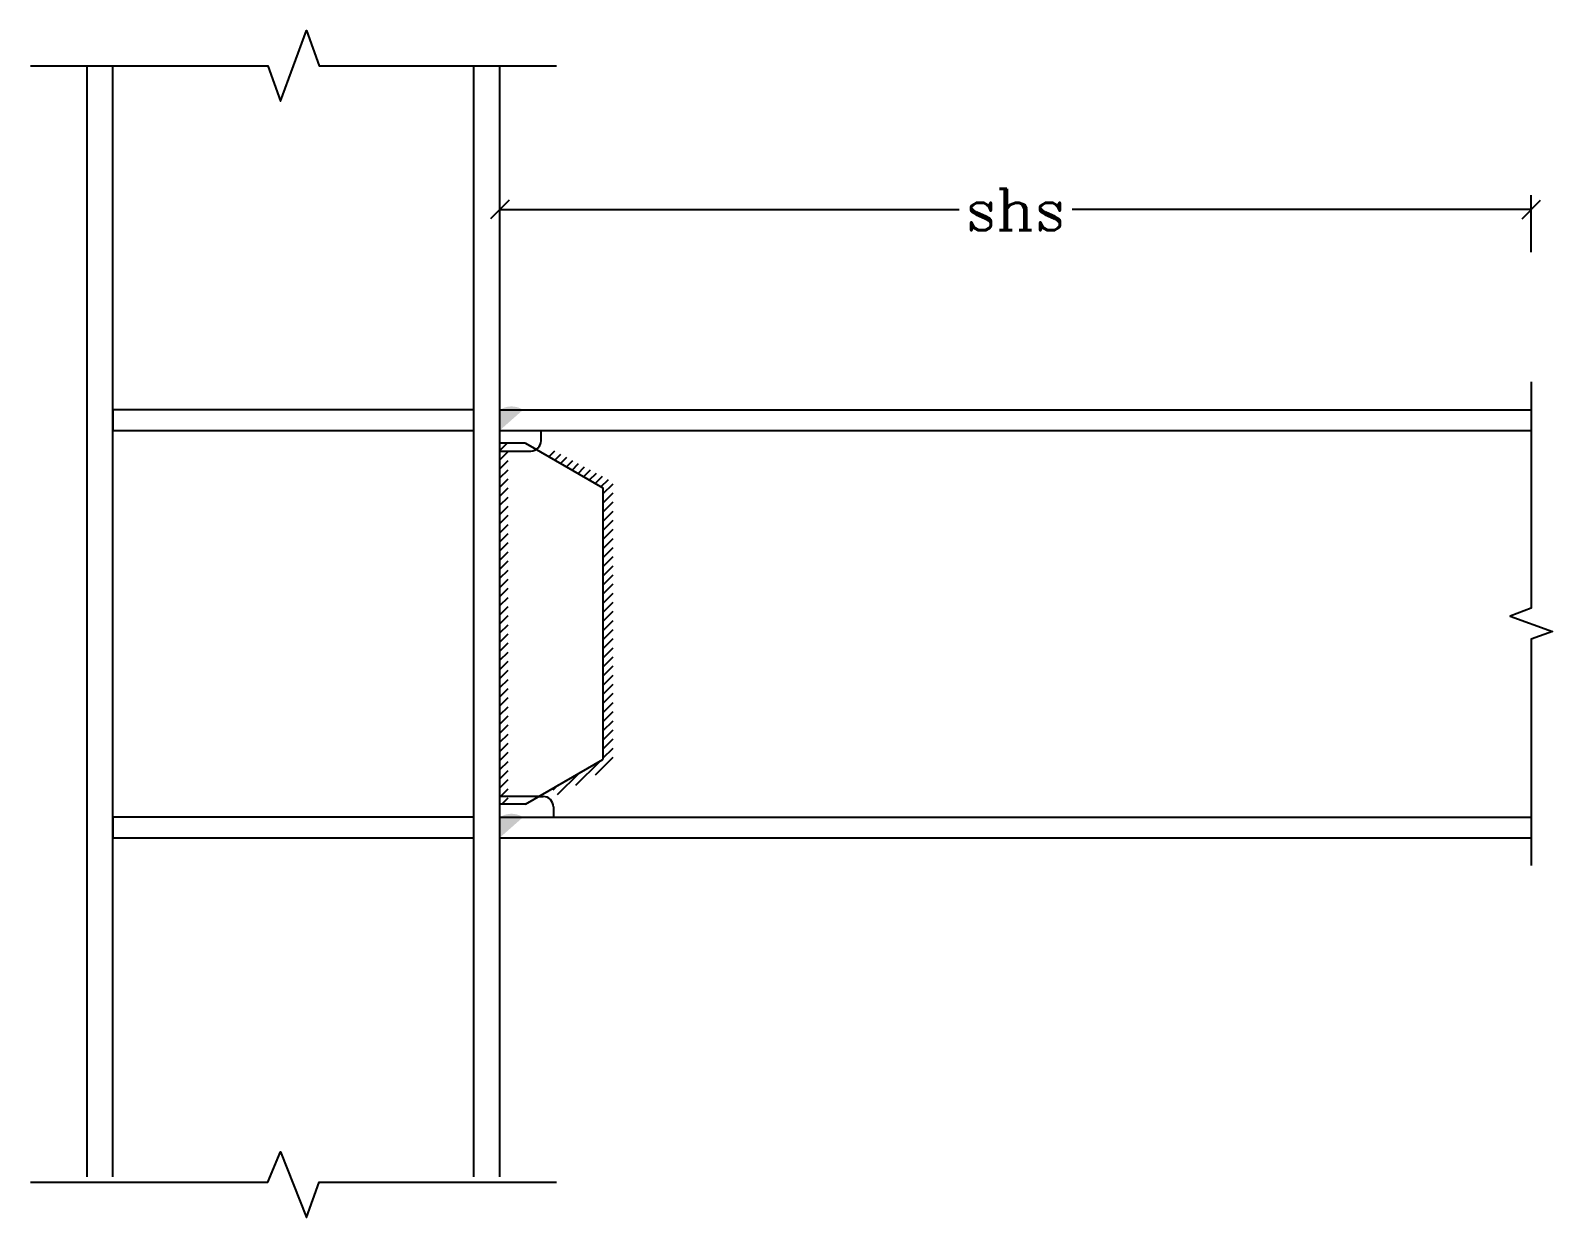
# Model space of a CAD drawing. Header units: millimetres. Extents: x 160 to 329, y 9 to 54.
# Drawn here: x 159.69 to 167.07, y 23.11 to 28.87 of the extents above; entities that cross this region are included whole.
import ezdxf

# ---------------------------------------------------------------- set-up
doc = ezdxf.new("R2010")
doc.units = ezdxf.units.MM
doc.header["$LTSCALE"] = 20
doc.linetypes.add('HIDDEN2', pattern=[4.7625, 3.175, -1.5875])
doc.layers.get('Defpoints').update_dxf_attribs({"color": 255})
for name, color, linetype in [('1', 1, 'Continuous'), ('2', 2, 'Continuous'), ('3', 3, 'Continuous'), ('Columns', 2, 'Continuous'), ('DIM', 7, 'Continuous'), ('Weld', 9, 'Continuous')]:
    doc.layers.add(name, color=color, linetype=linetype)
doc.styles.add('romand', font='romanc9.shx', dxfattribs={"bigfont": 'fars.shx'})
doc.dimstyles.new('Dim-1.10(mm)', dxfattribs={"dimtxt": 0.2, "dimasz": 0.09, "dimexe": 0.07, "dimexo": 0.15, "dimgap": 0.05, "dimtad": 0, "dimdec": 0, "dimlfac": 100, "dimzin": 9, "dimdsep": 46, "dimtxsty": 'romand', "dimblk": 'OBLIQUE', "dimcen": 0.05, "dimclrd": 256, "dimclre": 256, "dimclrt": 2, "dimadec": 1, "dimazin": 0, "dimtfac": 1, "dimtdec": 0, "dimtofl": 0, "dimtmove": 2, "dimatfit": 3, "dimfxl": 0.07, "dimtolj": 1, "dimtzin": 0, "dimarcsym": 0})

# ---------------------------------------------------------------- blocks, each defined once
blk = doc.blocks.new('_Oblique')
at = {"color": 0, "linetype": 'ByBlock', "lineweight": -2}
blk.add_line((-0.5, -0.5), (0.5, 0.5), dxfattribs=at)
blk = doc.blocks.new('*D180')
at = {"layer": 'Defpoints', "color": 0, "transparency": 16777216}
for p in [(161.9648, 27.9983), (161.9648, 27.7116), (166.9648, 27.6412)]:
    blk.add_point(p, dxfattribs=at)
at = {"layer": 'DIM', "lineweight": -2, "transparency": 16777216}
for p, q in [((161.9648, 27.8616), (161.9648, 28.0683)), ((166.9648, 27.7912), (166.9648, 28.0683)), ((161.9648, 27.9983), (164.191, 27.9983)), ((166.9648, 27.9983), (164.7386, 27.9983))]:
    blk.add_line(p, q, dxfattribs=at)
at = {"layer": 'DIM', "lineweight": -2, "transparency": 16777216, "xscale": 0.09, "yscale": 0.09, "zscale": 0.09, "rotation": 180}
blk.add_blockref('_Oblique', (161.9648, 27.9983), dxfattribs=at)
at = {"layer": 'DIM', "lineweight": -2, "transparency": 16777216, "xscale": 0.09, "yscale": 0.09, "zscale": 0.09}
blk.add_blockref('_Oblique', (166.9648, 27.9983), dxfattribs=at)
at = {"layer": 'DIM', "color": 2, "transparency": 16777216, "insert": (164.4648, 27.9983), "char_height": 0.2, "attachment_point": 5, "style": 'romand'}
blk.add_mtext('\\A1;shs', dxfattribs=at)

msp = doc.modelspace()

# ---------------------------------------------------------------- hatches: boundary and pattern name
at = {"layer": 'Weld'}
h = msp.add_hatch(color=256, dxfattribs=at)
edge = h.paths.add_edge_path()
edge.add_line((161.9648, 27.0277), (161.9648, 26.9277))
edge.add_line((161.9648, 26.9277), (162.0781, 27.0277))
edge.add_arc((162.0215, 26.9365), 0.1074, 58.14537, 121.85463)
h = msp.add_hatch(dxfattribs=at)
h.set_pattern_fill('ANSI31', color=256, scale=0.25, style=0)
h.set_pattern_definition([(45, (-568.347222, -173.726963), (-0.0220970869, 0.0220970869), [])])
h.paths.add_polyline_path([(162.0048, 26.8652), (161.9648, 26.8652), (161.9648, 25.1152), (162.0048, 25.1152)])
h = msp.add_hatch(dxfattribs=at)
h.set_pattern_fill('ANSI31', color=256, scale=0.25)
h.set_pattern_definition([(45, (995.209537, 261.637856), (-0.0220970869, 0.0220970869), [])])
h.paths.add_polyline_path([(162.2223, 26.8328), (162.1908, 26.8034), (162.4648, 26.6487), (162.4648, 25.3317), (162.2164, 25.191), (162.2467, 25.1607), (162.5148, 25.3029), (162.5148, 26.6776)])
h = msp.add_hatch(color=256, dxfattribs=at)
edge = h.paths.add_edge_path()
edge.add_line((161.9648, 25.0527), (161.9648, 24.9527))
edge.add_line((161.9648, 24.9527), (162.0781, 25.0527))
edge.add_arc((162.0215, 24.9615), 0.1074, 58.14537, 121.85463)

# ---------------------------------------------------------------- linework, layer by layer
at = {"layer": '1', "linetype": 'Continuous'}
for points in [[(159.6898, 28.6952), (160.8398, 28.6952), (160.9023, 28.5235), (161.0273, 28.8669), (161.0898, 28.6952), (162.2398, 28.6952)], [(159.6898, 23.2828), (160.8398, 23.2828), (160.9023, 23.4295), (161.0273, 23.111), (161.0898, 23.2828), (162.2398, 23.2828)]]:
    msp.add_lwpolyline(points, dxfattribs=at)
at = {"layer": '1', "linetype": 'Continuous', "ltscale": 100}
msp.add_lwpolyline([(166.9648, 27.1627), (166.9648, 26.0652), (166.8618, 26.0277), (167.0678, 25.9527), (166.9648, 25.9152), (166.9648, 24.8177)], dxfattribs=at)
at = {"layer": '2'}
for p, q in [((161.9648, 27.0277), (166.9648, 27.0277)), ((161.9648, 26.9277), (166.9648, 26.9277)), ((162.0248, 26.9277), (162.4275, 26.9277)), ((162.1648, 26.8777), (162.1648, 26.9277)), ((161.9648, 25.1527), (161.9648, 26.8277)), ((162.1548, 25.1527), (162.1748, 25.1527)), ((162.2248, 25.1027), (162.2248, 25.0527)), ((161.9648, 25.0527), (166.9648, 25.0527)), ((161.9648, 24.9527), (166.9648, 24.9527))]:
    msp.add_line(p, q, dxfattribs=at)
at = {"layer": '2', "linetype": 'HIDDEN2'}
for p, q in [((161.9648, 26.8277), (162.1148, 26.8277)), ((162.1548, 25.1527), (161.9648, 25.1527))]:
    msp.add_line(p, q, dxfattribs=at)
at = {"layer": '2'}
for centre, start, end in [((162.1148, 26.8777), 270, 0), ((162.1748, 25.1027), 0, 90)]:
    msp.add_arc(centre, 0.05, start, end, dxfattribs=at)
at = {"layer": '3'}
for p, q in [((162.0898, 26.8652), (161.9648, 26.8652)), ((162.0898, 26.8652), (162.4648, 26.6487)), ((162.4648, 26.6487), (162.4648, 25.3317)), ((162.0898, 25.1152), (162.4648, 25.3317)), ((162.0898, 25.1152), (161.9648, 25.1152))]:
    msp.add_line(p, q, dxfattribs=at)
at = {"layer": 'Columns'}
for p, q in [((159.9648, 23.3078), (159.9648, 28.6952)), ((160.0898, 23.3078), (160.0898, 28.6952)), ((161.8398, 23.3078), (161.8398, 28.6952)), ((161.9648, 23.3078), (161.9648, 28.6952)), ((161.9648, 23.3078), (161.9648, 28.6952))]:
    msp.add_line(p, q, dxfattribs=at)
for points in [[(161.8398, 27.0277), (160.0898, 27.0277), (160.0898, 26.9277), (161.8398, 26.9277)], [(161.8398, 25.0527), (160.0898, 25.0527), (160.0898, 24.9527), (161.8398, 24.9527)]]:
    msp.add_lwpolyline(points, close=True, dxfattribs=at)

# ---------------------------------------------------------------- dimensions: what is measured, and where the dimension line sits
at = {"layer": 'DIM'}
dim = msp.add_linear_dim(base=(161.9648, 27.9983), p1=(166.9648, 27.6412), p2=(161.9648, 27.7116), text='shs', dimstyle='Dim-1.10(mm)', dxfattribs=at)
dim.commit()
dim.dimension.update_dxf_attribs({"geometry": '*D180', "text_midpoint": (164.4648, 27.9983)})

doc.saveas('drawing.dxf')
